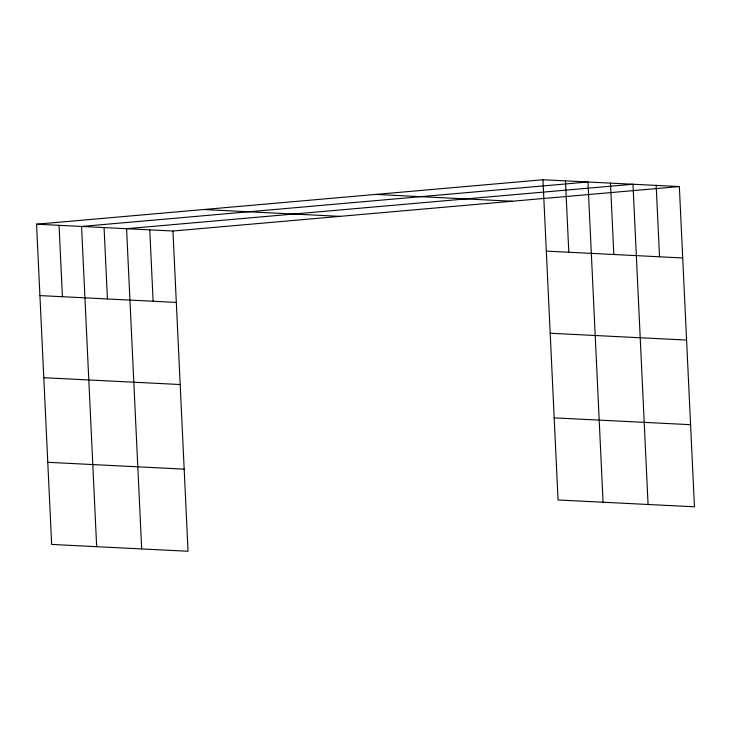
<?xml version="1.0" encoding="UTF-8"?>
<svg xmlns="http://www.w3.org/2000/svg" width="731" height="731" viewBox="0 0 731 731"><rect width="100%" height="100%" fill="white"/><g stroke="black" fill="none" stroke-linecap="round" stroke-linejoin="round"><path stroke-width="1.1" d="M36.55 224.198L172.945 231.023L188.05 551.256L51.654 544.431L36.55 224.198L542.95 179.744L679.346 186.569L694.45 506.802L558.055 499.977L542.95 179.744M172.945 231.023L679.346 186.569M375.835 194.419L512.239 201.244M203.666 209.532L340.061 216.358M546.313 251.126L682.717 257.952M39.913 295.589L176.317 302.415M550.187 333.245L686.592 340.07M43.787 377.708L180.191 384.533M554.18 417.858L690.576 424.684M47.78 462.312L184.175 469.138M656.164 185.409L659.526 256.791M648.077 504.481L632.973 184.249L126.573 228.702L141.677 548.935M610.467 183.125L613.83 254.507M603.066 502.224L587.962 181.992L81.561 226.455L96.666 546.687M565.456 180.868L568.819 252.259M149.764 229.863L153.126 301.254M104.067 227.579L107.439 298.97M59.056 225.331L62.418 296.713"/></g></svg>
